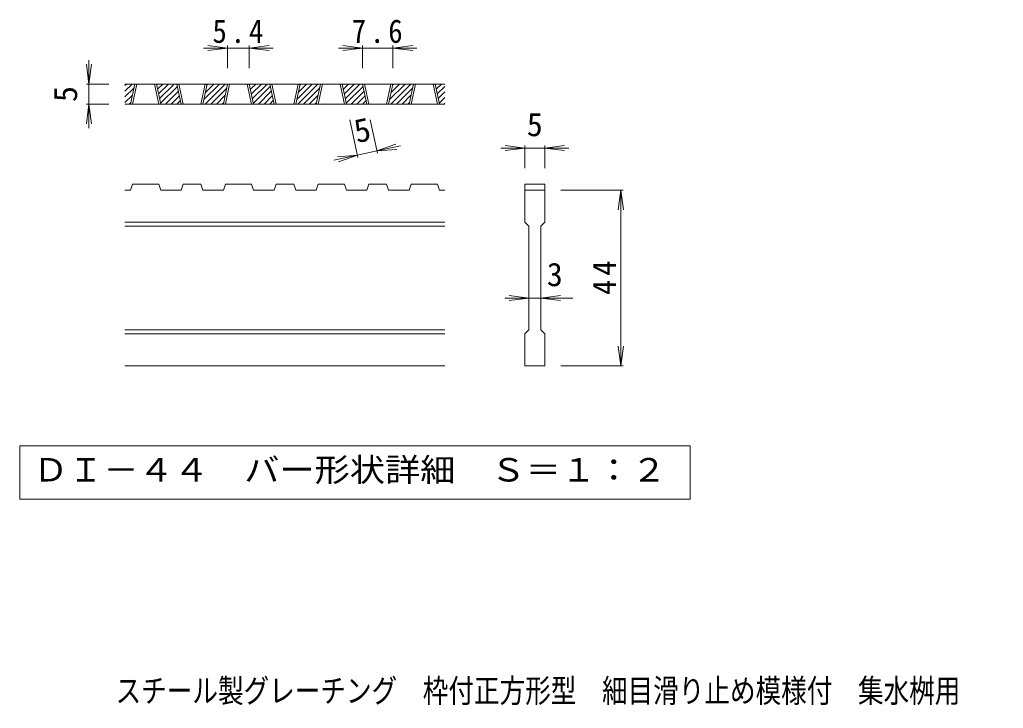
# Model space of a CAD drawing. Units: millimetres on the paper, enlarged 6 times, with parts at other scales. Extents: x -862 to 1052, y -822 to 779.
# Drawn here: x -643 to 95, y -822 to -306 of the extents above; entities that cross this region are included whole.
import ezdxf
from ezdxf.enums import TextEntityAlignment as Align

# ---------------------------------------------------------------- set-up
doc = ezdxf.new("R2010")
doc.units = ezdxf.units.MM
doc.header["$LTSCALE"] = 6
doc.layers.add('D-0_通り芯', color=3, linetype='Continuous', lineweight=9)
doc.layers.add('D-4_寸法', color=7, linetype='Continuous', lineweight=9)
doc.layers.add('F-5_F-5ﾚｲﾔ', color=2, linetype='Continuous')
doc.styles.add('ＭＳ ゴシック', font='')
doc.styles.get('ＭＳ ゴシック').set_extended_font_data('MS Gothic')

msp = doc.modelspace()

# ---------------------------------------------------------------- linework, layer by layer
at = {"layer": 'D-0_通り芯'}
for p, q in [((-564.069, -359.245), (-558.629, -353.805)), ((-564.069, -355.002), (-562.872, -353.805)), ((-324.069, -353.805), (-564.069, -353.805)), ((-559.943, -368.805), (-556.733, -353.805)), ((-558.443, -368.805), (-555.233, -353.805)), ((-541.943, -353.805), (-538.733, -368.805)), ((-540.443, -353.805), (-537.233, -368.805)), ((-540.34, -354.283), (-539.862, -353.805)), ((-539.593, -357.778), (-535.619, -353.805)), ((-538.845, -361.273), (-531.376, -353.805)), ((-538.097, -364.768), (-527.134, -353.805)), ((-521.893, -368.805), (-525.103, -353.805)), ((-520.393, -368.805), (-523.603, -353.805)), ((-503.893, -353.805), (-507.103, -368.805)), ((-502.393, -353.805), (-505.603, -368.805)), ((-504.898, -365.51), (-493.192, -353.805)), ((-503.95, -368.805), (-488.95, -353.805)), ((-503.743, -360.113), (-497.435, -353.805)), ((-502.588, -354.715), (-501.678, -353.805)), ((-490.264, -368.805), (-487.054, -353.805)), ((-488.764, -368.805), (-485.554, -353.805)), ((-472.264, -353.805), (-469.054, -368.805)), ((-470.764, -353.805), (-467.554, -368.805)), ((-470.661, -354.283), (-470.182, -353.805)), ((-469.913, -357.778), (-465.94, -353.805)), ((-469.165, -361.273), (-461.697, -353.805)), ((-468.418, -364.768), (-457.454, -353.805)), ((-452.214, -368.805), (-455.424, -353.805)), ((-450.714, -368.805), (-453.924, -353.805)), ((-434.214, -353.805), (-437.424, -368.805)), ((-432.714, -353.805), (-435.924, -368.805)), ((-435.219, -365.51), (-423.513, -353.805)), ((-434.271, -368.805), (-419.271, -353.805)), ((-434.064, -360.113), (-427.756, -353.805)), ((-432.909, -354.715), (-431.999, -353.805)), ((-420.584, -368.805), (-417.374, -353.805)), ((-419.084, -368.805), (-415.874, -353.805)), ((-402.584, -353.805), (-399.374, -368.805)), ((-401.084, -353.805), (-397.874, -368.805)), ((-400.982, -354.283), (-400.503, -353.805)), ((-400.234, -357.778), (-396.26, -353.805)), ((-399.486, -361.273), (-392.018, -353.805)), ((-398.738, -364.768), (-387.775, -353.805)), ((-382.535, -368.805), (-385.745, -353.805)), ((-381.035, -368.805), (-384.245, -353.805)), ((-364.535, -353.805), (-367.745, -368.805)), ((-363.035, -353.805), (-366.245, -368.805)), ((-365.54, -365.51), (-353.834, -353.805)), ((-364.592, -368.805), (-349.591, -353.805)), ((-364.385, -360.113), (-358.077, -353.805)), ((-363.23, -354.715), (-362.319, -353.805)), ((-350.905, -368.805), (-347.695, -353.805)), ((-349.405, -368.805), (-346.195, -353.805)), ((-332.905, -353.805), (-329.695, -368.805)), ((-331.405, -353.805), (-328.195, -368.805)), ((-331.303, -354.283), (-330.824, -353.805)), ((-330.555, -357.778), (-326.581, -353.805)), ((-564.069, -363.487), (-557.372, -356.79)), ((-537.349, -368.263), (-524.713, -355.627)), ((-533.649, -368.805), (-523.965, -359.122)), ((-499.707, -368.805), (-487.693, -356.79)), ((-467.67, -368.263), (-455.034, -355.627)), ((-463.969, -368.805), (-454.286, -359.122)), ((-430.028, -368.805), (-418.013, -356.79)), ((-397.99, -368.263), (-385.355, -355.627)), ((-394.29, -368.805), (-384.607, -359.122)), ((-360.349, -368.805), (-348.334, -356.79)), ((-329.807, -361.273), (-324.069, -355.535)), ((-329.059, -364.768), (-324.069, -359.778)), ((-564.069, -367.73), (-558.527, -362.188)), ((-324.069, -368.805), (-564.069, -368.805)), ((-560.901, -368.805), (-559.682, -367.585)), ((-529.406, -368.805), (-523.218, -362.616)), ((-525.163, -368.805), (-522.47, -366.111)), ((-495.465, -368.805), (-488.848, -362.188)), ((-491.222, -368.805), (-490.003, -367.585)), ((-459.727, -368.805), (-453.538, -362.616)), ((-455.484, -368.805), (-452.79, -366.111)), ((-425.786, -368.805), (-419.168, -362.188)), ((-421.543, -368.805), (-420.323, -367.585)), ((-390.047, -368.805), (-383.859, -362.616)), ((-385.805, -368.805), (-383.111, -366.111)), ((-356.106, -368.805), (-349.489, -362.188)), ((-351.864, -368.805), (-350.644, -367.585)), ((-328.311, -368.263), (-324.069, -364.02)), ((-324.611, -368.805), (-324.069, -368.263)), ((-559.943, -433.304), (-564.069, -433.304)), ((-559.943, -433.304), (-558.443, -428.805)), ((-538.733, -428.805), (-558.443, -428.805)), ((-538.733, -428.805), (-537.233, -433.304)), ((-521.893, -433.304), (-537.233, -433.304)), ((-521.893, -433.304), (-520.393, -428.805)), ((-507.103, -428.805), (-520.393, -428.805)), ((-507.103, -428.805), (-505.603, -433.304)), ((-490.264, -433.304), (-505.603, -433.304)), ((-490.264, -433.304), (-488.764, -428.805)), ((-469.054, -428.805), (-488.764, -428.805)), ((-467.554, -433.304), (-469.054, -428.805)), ((-452.214, -433.304), (-467.554, -433.304)), ((-452.214, -433.304), (-450.714, -428.805)), ((-437.424, -428.805), (-450.714, -428.805)), ((-437.424, -428.805), (-435.924, -433.304)), ((-420.584, -433.304), (-435.924, -433.304)), ((-420.584, -433.304), (-419.084, -428.805)), ((-419.084, -428.805), (-399.374, -428.805)), ((-397.874, -433.304), (-399.374, -428.805)), ((-382.535, -433.304), (-397.874, -433.304)), ((-382.535, -433.304), (-381.035, -428.805)), ((-367.745, -428.805), (-381.035, -428.805)), ((-367.745, -428.805), (-366.245, -433.304)), ((-350.905, -433.304), (-366.245, -433.304)), ((-350.905, -433.304), (-349.405, -428.805)), ((-349.405, -428.805), (-329.695, -428.805)), ((-328.195, -433.304), (-329.695, -428.805)), ((-324.069, -433.304), (-328.195, -433.304)), ((-264.069, -428.805), (-249.069, -428.805)), ((-264.069, -428.805), (-264.069, -433.304)), ((-264.069, -433.304), (-249.069, -433.304)), ((-264.069, -457.304), (-264.069, -433.304)), ((-249.069, -428.805), (-249.069, -433.304)), ((-249.069, -433.304), (-249.069, -457.304)), ((-324.069, -457.304), (-564.069, -457.304)), ((-264.069, -457.304), (-261.069, -460.304)), ((-252.069, -460.304), (-249.069, -457.304)), ((-324.069, -460.304), (-564.069, -460.304)), ((-261.069, -538.305), (-261.069, -460.304)), ((-252.069, -460.304), (-252.069, -538.305)), ((-324.069, -538.305), (-564.069, -538.305)), ((-252.069, -538.305), (-249.069, -541.305)), ((-324.069, -541.305), (-564.069, -541.305)), ((-249.069, -541.305), (-249.069, -565.305)), ((-324.069, -565.305), (-564.069, -565.305)), ((-249.069, -565.305), (-264.069, -565.305))]:
    msp.add_line(p, q, dxfattribs=at)
msp.add_lwpolyline([(-264.069, -565.305), (-264.069, -541.305), (-261.069, -538.305)], dxfattribs=at)
at = {"layer": 'D-0_通り芯', "color": 7}
msp.add_lwpolyline([(-643.061, -625.305), (-643.061, -665.175), (-140.077, -665.175), (-140.077, -625.305)], close=True, dxfattribs=at)
at = {"layer": 'D-4_寸法'}
for p, q in [((-487.054, -326.805), (-505.054, -326.805)), ((-487.054, -326.805), (-501.925, -324.847)), ((-487.054, -326.805), (-501.925, -328.762)), ((-487.054, -325.005), (-487.054, -341.805)), ((-470.764, -326.805), (-487.054, -326.805)), ((-470.764, -326.805), (-455.892, -324.847)), ((-470.764, -325.005), (-470.764, -341.805)), ((-470.764, -326.805), (-455.892, -328.762)), ((-470.764, -326.805), (-452.764, -326.805)), ((-385.745, -326.805), (-403.745, -326.805)), ((-385.745, -326.805), (-400.616, -324.847)), ((-385.745, -326.805), (-400.616, -328.762)), ((-385.745, -325.005), (-385.745, -341.805)), ((-363.035, -326.805), (-385.745, -326.805)), ((-363.035, -326.805), (-348.163, -324.847)), ((-363.035, -325.005), (-363.035, -341.805)), ((-363.035, -326.805), (-348.163, -328.762)), ((-363.035, -326.805), (-345.035, -326.805)), ((-591.069, -353.805), (-593.027, -338.933)), ((-591.069, -353.805), (-591.069, -335.805)), ((-591.069, -353.805), (-589.111, -338.933)), ((-592.869, -353.805), (-576.069, -353.805)), ((-591.069, -353.805), (-591.069, -368.805)), ((-591.069, -368.805), (-593.027, -383.676)), ((-592.869, -368.805), (-576.069, -368.805)), ((-591.069, -368.805), (-589.111, -383.676)), ((-591.069, -368.805), (-591.069, -386.805)), ((-389.293, -408.907), (-395.363, -380.539)), ((-374.625, -405.768), (-380.024, -380.539)), ((-375.001, -404.008), (-389.669, -407.147)), ((-375.001, -404.008), (-360.869, -398.981)), ((-375.001, -404.008), (-357.4, -400.241)), ((-375.001, -404.008), (-360.049, -402.81)), ((-264.069, -401.805), (-282.069, -401.805)), ((-264.069, -401.805), (-278.941, -399.847)), ((-264.069, -401.805), (-278.941, -403.763)), ((-264.069, -400.005), (-264.069, -416.805)), ((-249.069, -401.805), (-264.069, -401.805)), ((-249.069, -401.805), (-234.197, -399.847)), ((-249.069, -400.005), (-249.069, -416.805)), ((-249.069, -401.805), (-234.197, -403.763)), ((-249.069, -401.805), (-231.069, -401.805)), ((-389.669, -407.147), (-407.271, -410.913)), ((-389.669, -407.147), (-404.622, -408.344)), ((-389.669, -407.147), (-403.802, -412.173)), ((-190.269, -433.304), (-237.069, -433.304)), ((-192.069, -433.304), (-194.027, -448.176)), ((-192.069, -433.304), (-190.111, -448.176)), ((-192.069, -565.305), (-192.069, -433.304)), ((-261.069, -514.304), (-279.069, -514.304)), ((-261.069, -514.304), (-275.941, -512.347)), ((-261.069, -514.304), (-275.941, -516.262)), ((-252.069, -514.304), (-261.069, -514.304)), ((-252.069, -514.304), (-237.198, -512.347)), ((-252.069, -514.304), (-237.198, -516.262)), ((-252.069, -514.304), (-228.069, -514.304)), ((-192.069, -565.305), (-194.027, -550.433)), ((-192.069, -565.305), (-190.111, -550.433)), ((-190.269, -565.305), (-237.069, -565.305))]:
    msp.add_line(p, q, dxfattribs=at)

# ---------------------------------------------------------------- texts
at = {"layer": 'D-0_通り芯', "color": 2, "style": 'ＭＳ ゴシック', "width": 1.1}
msp.add_text('ＤＩ－４４\u3000バー形状詳細\u3000Ｓ＝１：２', height=17.6, dxfattribs=at).set_placement((-633.069, -657.24), align=Align.BOTTOM_LEFT)
at = {"layer": 'D-4_寸法', "color": 2, "style": 'ＭＳ ゴシック'}
for rotation, p in [(90, (-594.669, -367.305)), (12.079, (-388.956, -403.312))]:
    msp.add_text('5', height=17.6, rotation=rotation, dxfattribs=at).set_placement(p, align=Align.BOTTOM_LEFT)
for s, p in [('5', (-262.569, -398.205)), ('3', (-247.569, -510.704))]:
    msp.add_text(s, height=17.6, dxfattribs=at).set_placement(p, align=Align.BOTTOM_LEFT)
at = {"layer": 'D-4_寸法', "color": 2, "char_height": 17.6, "attachment_point": 7, "style": 'ＭＳ ゴシック'}
for s, insert in [('\\T1.27;\\W0.9;5.4', (-498.409, -323.205)), ('\\T1.27;\\W0.9;7.6', (-393.89, -323.205))]:
    msp.add_mtext(s, dxfattribs=dict(at, insert=insert))
at = {"layer": 'D-4_寸法', "color": 2, "insert": (-195.669, -512.055), "char_height": 17.6, "attachment_point": 7, "rotation": 90, "style": 'ＭＳ ゴシック'}
msp.add_mtext('\\T1.27;\\W0.95;44', dxfattribs=at)
at = {"layer": 'F-5_F-5ﾚｲﾔ', "style": 'ＭＳ ゴシック', "width": 0.8}
msp.add_text('スチール製グレーチング\u3000枠付正方形型\u3000細目滑り止め模様付\u3000集水桝用\u3000\u3000ＱＸＣ\u3000４４４４Ａ', height=17.6, dxfattribs=at).set_placement((-571.093, -822.949), align=Align.BOTTOM_LEFT)

doc.saveas('drawing.dxf')
